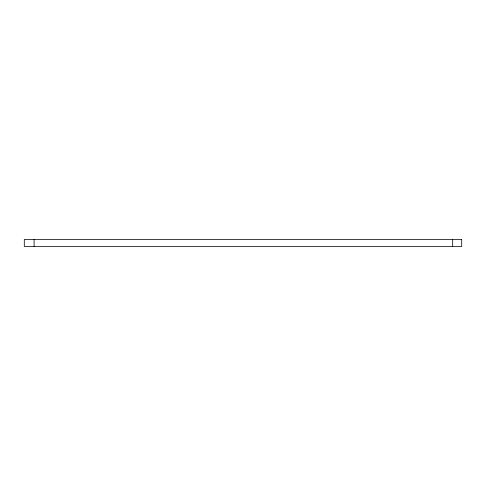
<?xml version="1.0" encoding="UTF-8"?>
<svg xmlns="http://www.w3.org/2000/svg" width="486" height="486" viewBox="0 0 486 486"><rect width="100%" height="100%" fill="white"/><g stroke="black" fill="none" stroke-linecap="round" stroke-linejoin="round"><path stroke-width="0.73" d="M452.679 239.495L452.679 246.505M34.099 239.495L34.099 246.505M461.7 239.495L24.3 239.495L24.3 246.505L461.7 246.505L461.694 239.495"/></g></svg>
